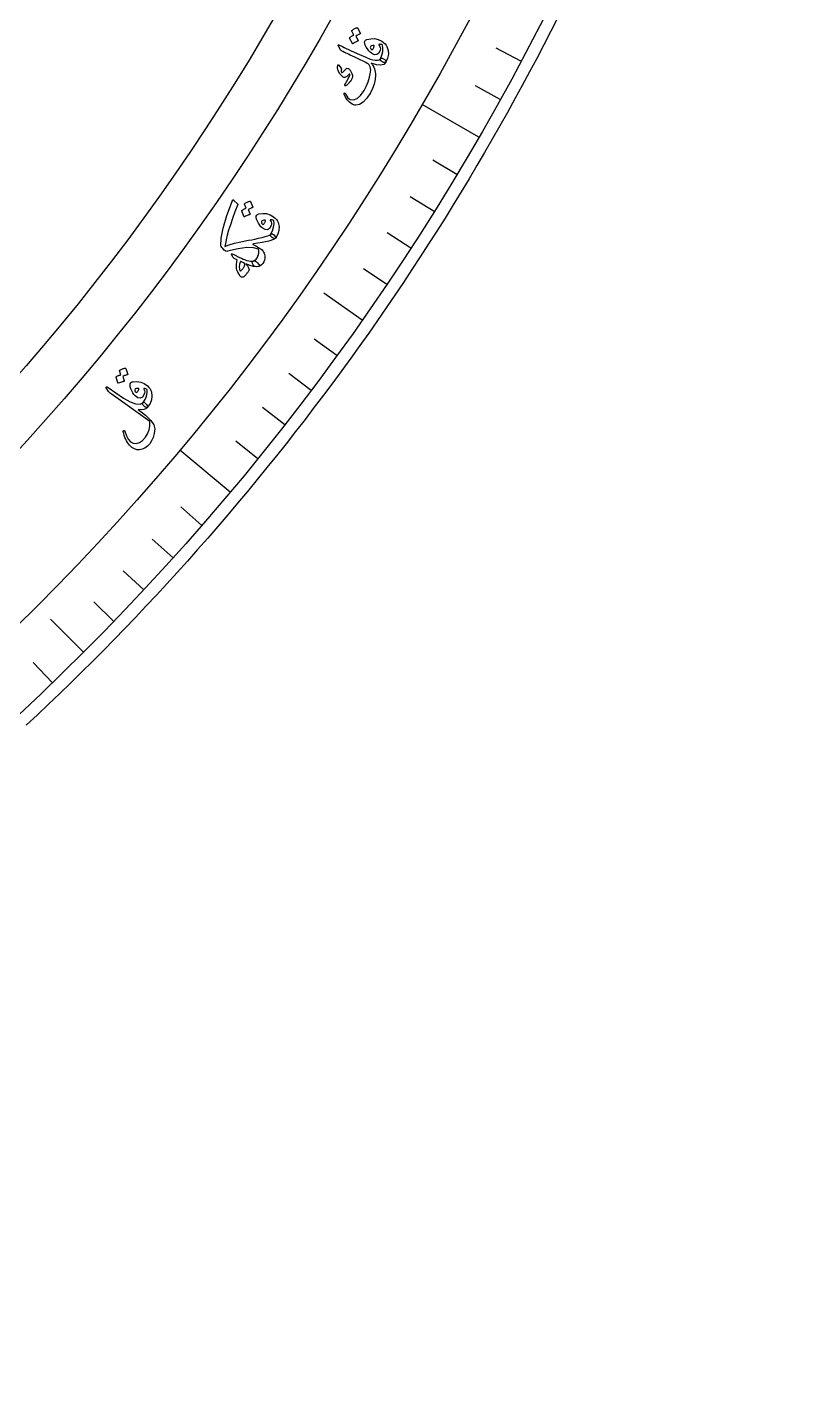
# Model space of a CAD drawing. Header units: millimetres. Extents: x -91 to 91, y -91 to 118.
# Drawn here: x 61.96 to 90.54, y -90.54 to -41.26 of the extents above; entities that cross this region are included whole.
import ezdxf

# ---------------------------------------------------------------- set-up
doc = ezdxf.new("R2010")
doc.units = ezdxf.units.MM
for name, color, linetype in [('CUT_OUTER', 1, 'Continuous'), ('ENGRAVE', 7, 'Continuous'), ('ENGRAVE_FINE', 8, 'Continuous'), ('TEXT', 5, 'Continuous')]:
    doc.layers.add(name, color=color, linetype=linetype)

msp = doc.modelspace()

# ---------------------------------------------------------------- linework, layer by layer
at = {"layer": 'CUT_OUTER'}
msp.add_lwpolyline([(81.2834, -40.9146), (81.0308, -41.4126), (80.7752, -41.909), (80.5165, -42.4039), (80.2548, -42.8971), (79.9901, -43.3887), (79.7224, -43.8787), (79.4516, -44.3671), (79.1779, -44.8537), (78.9012, -45.3387), (78.6215, -45.822), (78.3389, -46.3035), (78.0533, -46.7833), (77.7648, -47.2614), (77.4733, -47.7377), (77.179, -48.2121), (76.8817, -48.6848), (76.5815, -49.1556), (76.2784, -49.6246), (75.9725, -50.0917), (75.6637, -50.5569), (75.3521, -51.0202), (75.0376, -51.4816), (74.7203, -51.941), (74.4002, -52.3985), (74.0773, -52.8541), (73.7516, -53.3076), (73.4231, -53.7591), (73.0919, -54.2086), (72.7579, -54.6561), (72.4212, -55.1015), (72.0817, -55.5448), (71.7395, -55.9861), (71.3947, -56.4252), (71.0471, -56.8622), (70.6969, -57.2971), (70.344, -57.7298), (69.9884, -58.1603), (69.6302, -58.5887), (69.2694, -59.0148), (68.906, -59.4387), (68.54, -59.8604), (68.1714, -60.2798), (67.8003, -60.697), (67.4266, -61.1119), (67.0503, -61.5244), (66.6715, -61.9347), (66.2903, -62.3426), (65.9065, -62.7482), (65.5202, -63.1514), (65.1315, -63.5522), (64.7403, -63.9507), (64.3467, -64.3467), (63.9507, -64.7403), (63.5522, -65.1315), (63.1514, -65.5202), (62.7482, -65.9065), (62.3426, -66.2903), (61.9347, -66.6715)], dxfattribs=at)
at = {"layer": 'ENGRAVE'}
for points in [[(78.4064, -45.2679), (76.3432, -44.0768)], [(74.1627, -51.9293), (72.7687, -50.9532)], [(69.3545, -58.1954), (67.5295, -56.664)], [(64.0185, -64.0185), (62.8153, -62.8153)]]:
    msp.add_lwpolyline(points, dxfattribs=at)
for radius in [90.5359, 88.1535, 83.7291, 81.9]:
    msp.add_circle((0, 0), radius, dxfattribs=at)
at = {"layer": 'ENGRAVE_FINE'}
for points in [[(79.9385, -42.504), (79.0369, -42.0247)], [(79.1845, -43.8927), (78.2915, -43.3977)], [(77.6044, -46.6294), (76.7292, -46.1036)], [(76.7788, -47.9767), (75.9129, -47.4357)], [(75.9298, -49.3094), (75.0735, -48.7533)], [(75.0577, -50.627), (74.2112, -50.0561)], [(73.2451, -53.2157), (72.4191, -52.6155)], [(72.3052, -54.4859), (71.4898, -53.8714)], [(71.3433, -55.7395), (70.5387, -55.1109)], [(70.3596, -56.9761), (69.5661, -56.3335)], [(68.3283, -59.3969), (67.5577, -58.727)], [(67.2813, -60.5803), (66.5225, -59.8971)], [(66.2138, -61.7453), (65.467, -61.049)], [(65.1261, -62.8915), (64.3916, -62.1823)], [(62.8915, -65.1261), (62.1823, -64.3916)]]:
    msp.add_lwpolyline(points, dxfattribs=at)
at = {"layer": 'TEXT'}
for points in [[(73.7848, -41.4096), (73.7835, -41.4053), (73.784, -41.4006), (73.7862, -41.3953), (73.7902, -41.3896), (73.8104, -41.3727), (73.8312, -41.3568), (73.8523, -41.3422), (73.8739, -41.3286), (73.8962, -41.3162), (73.9194, -41.3047), (73.9434, -41.2943), (73.9683, -41.2849), (73.9748, -41.2841), (73.9805, -41.2853), (73.9854, -41.2886), (73.9895, -41.2939), (74.0994, -41.4938), (74.1, -41.4979), (74.0976, -41.5021), (74.0923, -41.5065), (74.0839, -41.5111), (74.0771, -41.5136), (74.0671, -41.5182), (74.0539, -41.5251), (74.0374, -41.5341), (74.0175, -41.5453), (73.994, -41.5588), (73.9668, -41.5746), (73.9359, -41.5926), (74.0198, -41.7497), (74.0216, -41.7558), (74.0198, -41.7613), (74.0143, -41.7662), (74.0052, -41.7704), (73.9973, -41.7741), (73.9851, -41.7801), (73.9687, -41.7884), (73.9481, -41.799), (73.9231, -41.8122), (73.8936, -41.8282), (73.8595, -41.8471), (73.8209, -41.8688), (73.8156, -41.8704), (73.8114, -41.87), (73.8083, -41.8677), (73.8063, -41.8635), (73.7054, -41.6647), (73.7042, -41.6604), (73.7047, -41.6556), (73.7069, -41.6504), (73.7108, -41.6447), (73.7272, -41.6298), (73.7442, -41.6159), (73.7619, -41.6032), (73.7803, -41.5916), (73.7991, -41.5809), (73.8184, -41.5712), (73.838, -41.5624), (73.8581, -41.5546)], [(74.2623, -41.7704), (74.273, -41.7565), (74.2891, -41.7434), (74.3106, -41.7312), (74.3374, -41.7198), (74.4782, -41.6853), (74.6159, -41.6834), (74.7507, -41.7142), (74.8825, -41.7777), (74.9451, -41.8215), (74.9966, -41.8683), (75.0369, -41.9181), (75.0662, -41.9708), (75.1082, -42.1122), (75.1153, -42.2539), (75.0875, -42.3955), (75.0248, -42.537), (75.014, -42.5487), (74.9979, -42.5548), (74.9765, -42.5554), (74.9499, -42.5504), (74.936, -42.5462), (74.9223, -42.5409), (74.909, -42.5345), (74.8959, -42.527), (74.8833, -42.5189), (74.8715, -42.5106), (74.8605, -42.5023), (74.8503, -42.4938), (74.8341, -42.4767), (74.8245, -42.4594), (74.8217, -42.4418), (74.8256, -42.424), (74.8818, -42.2839), (74.9131, -42.1526), (74.9195, -42.0301), (74.9012, -41.9164), (74.8678, -41.9027), (74.8404, -41.8934), (74.8189, -41.8885), (74.8034, -41.8879), (74.7887, -41.8896), (74.7781, -41.8927), (74.7713, -41.8973), (74.7685, -41.9034), (74.7676, -41.9082), (74.7677, -41.9125), (74.7689, -41.9162), (74.7711, -41.9194), (74.803, -41.9654), (74.822, -42.0107), (74.8283, -42.0555), (74.8217, -42.0997), (74.7704, -42.2098), (74.7007, -42.2661), (74.6129, -42.2685), (74.507, -42.2171), (74.4533, -42.175), (74.4024, -42.1228), (74.3543, -42.0606), (74.3088, -41.9884), (74.2736, -41.9194), (74.2541, -41.8601), (74.2503, -41.8105), (74.2623, -41.7704)], [(73.2914, -41.9344), (73.2831, -41.9153), (73.2841, -41.9049), (73.2945, -41.9031), (73.3142, -41.9099), (73.3314, -41.9178), (73.3596, -41.9311), (73.3988, -41.9499), (73.4491, -41.974), (73.5104, -42.0033), (73.583, -42.0378), (73.6667, -42.0774), (73.7616, -42.1221), (74.0596, -42.26), (74.2906, -42.3621), (74.4545, -42.4283), (74.5512, -42.4587), (74.6421, -42.4697), (74.7183, -42.4673), (74.7799, -42.4513), (74.8268, -42.4218), (74.847, -42.4068), (74.8691, -42.3988), (74.8931, -42.3977), (74.919, -42.4036), (74.9446, -42.4146), (74.9676, -42.4289), (74.988, -42.4465), (75.0058, -42.4674), (75.0194, -42.4885), (75.0273, -42.5068), (75.0295, -42.5222), (75.0261, -42.5347), (74.9463, -42.6189), (74.8307, -42.6531), (74.6794, -42.6374), (74.4925, -42.5717), (74.5245, -42.6168), (74.5544, -42.6673), (74.5823, -42.7233), (74.6081, -42.7848), (74.6278, -42.8439), (74.6412, -42.9009), (74.6485, -42.9559), (74.6496, -43.0089), (74.632, -43.1743), (74.5949, -43.3371), (74.5384, -43.4974), (74.4625, -43.6549), (74.3353, -43.8562), (74.204, -43.9981), (74.0691, -44.0807), (73.9307, -44.1041), (73.8924, -44.0994), (73.8569, -44.0913), (73.8242, -44.0796), (73.7944, -44.0644), (73.6975, -43.9915), (73.6169, -43.9073), (73.5527, -43.8119), (73.5048, -43.7052), (73.5024, -43.6961), (73.502, -43.6874), (73.5036, -43.6791), (73.5072, -43.6712), (73.5117, -43.6658), (73.5175, -43.6626), (73.5245, -43.6616), (73.5329, -43.6629), (73.5399, -43.6669), (73.5467, -43.6733), (73.5531, -43.6821), (73.5592, -43.6933), (73.6037, -43.7742), (73.6462, -43.8359), (73.6868, -43.8784), (73.7255, -43.9016), (73.8522, -43.914), (73.9795, -43.8628), (74.1074, -43.7479), (74.2354, -43.5691), (74.3143, -43.4196), (74.3794, -43.2584), (74.4306, -43.0856), (74.4678, -42.9012), (74.4725, -42.8359), (74.4685, -42.7737), (74.4557, -42.7146), (74.4341, -42.6585), (74.4235, -42.642), (74.4061, -42.6242), (74.3817, -42.6049), (74.3505, -42.5843), (74.2958, -42.553), (74.2022, -42.5052), (74.0696, -42.4409), (73.8981, -42.3601), (73.8083, -42.3182), (73.7306, -42.2819), (73.6653, -42.2515), (73.6123, -42.2268), (73.5713, -42.2077), (73.542, -42.194), (73.5244, -42.1858), (73.5185, -42.1831), (73.4586, -42.154), (73.4121, -42.1257), (73.3791, -42.0982), (73.3595, -42.0716)], [(74.4608, -41.9781), (74.4546, -42.0036), (74.4614, -42.0301), (74.481, -42.0578), (74.5135, -42.0865), (74.5194, -42.0897), (74.5238, -42.0916), (74.5267, -42.0923), (74.5281, -42.0918), (74.5461, -42.0726), (74.5617, -42.0517), (74.575, -42.0292), (74.5859, -42.0049), (74.593, -41.9821), (74.5962, -41.9619), (74.5954, -41.9441), (74.5907, -41.9289), (74.5411, -41.9338), (74.5029, -41.9436), (74.4761, -41.9583), (74.4608, -41.9781)], [(73.2712, -42.6416), (73.2741, -42.6378), (73.2778, -42.6352), (73.2823, -42.6338), (73.2876, -42.6336), (73.2915, -42.6348), (73.2954, -42.6367), (73.2992, -42.6393), (73.303, -42.6426), (73.393, -42.7562), (73.4015, -42.7686), (73.4072, -42.7798), (73.41, -42.7896), (73.4098, -42.7981), (73.4017, -42.83), (73.3984, -42.8593), (73.3999, -42.8859), (73.4064, -42.9099), (73.4126, -42.9176), (73.4235, -42.9185), (73.4391, -42.9126), (73.4593, -42.9), (73.4707, -42.8903), (73.4821, -42.88), (73.4934, -42.8691), (73.5046, -42.8577), (73.5159, -42.8456), (73.5274, -42.8326), (73.5389, -42.8188), (73.5506, -42.8041), (73.606, -42.7622), (73.6641, -42.7722), (73.7247, -42.8341), (73.7878, -42.948), (73.8027, -42.9886), (73.8115, -43.0249), (73.8143, -43.057), (73.8111, -43.0849), (73.802, -43.1122), (73.7844, -43.1471), (73.7583, -43.1895), (73.7237, -43.2394), (73.7054, -43.2645), (73.6872, -43.2878), (73.6689, -43.3092), (73.6505, -43.3288), (73.6326, -43.3467), (73.6154, -43.3633), (73.5991, -43.3785), (73.5836, -43.3923), (73.5715, -43.3993), (73.5603, -43.4029), (73.5501, -43.4029), (73.5409, -43.3995), (73.5331, -43.393), (73.5293, -43.3853), (73.5297, -43.3763), (73.5341, -43.366), (73.5499, -43.3344), (73.5685, -43.2988), (73.5897, -43.2593), (73.6135, -43.2159), (73.658, -43.1348), (73.6896, -43.0697), (73.7085, -43.0206), (73.7147, -42.9875), (73.7142, -42.9825), (73.7119, -42.9785), (73.7078, -42.9758), (73.7019, -42.9742), (73.6976, -42.9743), (73.6926, -42.9761), (73.687, -42.9798), (73.6807, -42.9853), (73.6283, -43.0397), (73.6051, -43.0617), (73.582, -43.0785), (73.5589, -43.0903), (73.5358, -43.0969), (73.5116, -43.0998), (73.4899, -43.0972), (73.4707, -43.089), (73.454, -43.0754), (73.3533, -42.9629), (73.2892, -42.8531), (73.2619, -42.746), (73.2712, -42.6416)], [(69.4403, -47.5677), (69.4446, -47.5622), (69.4493, -47.558), (69.4541, -47.555), (69.4593, -47.5535), (69.4673, -47.5527), (69.4759, -47.555), (69.4852, -47.5604), (69.495, -47.5688), (69.6244, -47.6908), (69.6297, -47.6973), (69.6326, -47.7047), (69.6328, -47.713), (69.6305, -47.7223), (69.5295, -47.989), (69.4405, -48.2342), (69.3635, -48.4579), (69.299, -48.6601), (69.247, -48.8409), (69.2079, -49.0001), (69.1819, -49.1378), (69.169, -49.2539), (69.3228, -49.1893), (69.517, -49.1296), (69.7514, -49.0745), (70.0263, -49.0237), (70.1406, -49.0026), (70.2606, -48.9783), (70.3862, -48.9507), (70.5174, -48.9198), (70.6372, -48.8885), (70.7285, -48.8598), (70.7911, -48.8337), (70.8252, -48.8103), (70.8618, -48.7875), (70.9026, -48.7923), (70.9474, -48.8247), (70.9964, -48.8848), (71.0079, -48.9035), (71.0146, -48.919), (71.0166, -48.9313), (71.0138, -48.9403), (70.9322, -48.9987), (70.7699, -49.0538), (70.5272, -49.1048), (70.2041, -49.1513), (70.1905, -49.1578), (70.1836, -49.164), (70.1835, -49.17), (70.1902, -49.1756), (70.2976, -49.2303), (70.3879, -49.2815), (70.4612, -49.3293), (70.5175, -49.3738), (70.5476, -49.4114), (70.572, -49.4501), (70.5905, -49.4899), (70.6033, -49.5307), (70.6158, -49.6046), (70.6162, -49.6751), (70.6045, -49.7422), (70.5807, -49.806), (70.5441, -49.8706), (70.5015, -49.9203), (70.453, -49.9553), (70.3985, -49.9753), (70.3268, -49.9854), (70.2684, -49.9794), (70.2234, -49.9574), (70.1917, -49.9194), (70.1678, -49.8656), (70.1618, -49.823), (70.1737, -49.7914), (70.2034, -49.771), (70.2541, -49.7448), (70.2984, -49.7084), (70.3361, -49.6619), (70.3672, -49.6054), (70.3892, -49.5433), (70.3992, -49.4803), (70.3974, -49.4165), (70.3838, -49.3517), (70.2079, -49.2964), (69.9625, -49.2905), (69.6478, -49.3333), (69.2637, -49.4236), (69.2312, -49.4278), (69.1998, -49.4222), (69.1695, -49.4069), (69.1402, -49.3819), (69.0871, -49.327), (69.0486, -49.2825), (69.0245, -49.2483), (69.0149, -49.2245), (69.0257, -48.9488), (69.1009, -48.5823), (69.239, -48.1247), (69.4382, -47.5753), (69.4387, -47.5743), (69.4391, -47.5733), (69.4393, -47.5724), (69.4392, -47.5715), (69.4392, -47.5706), (69.4393, -47.5697), (69.4397, -47.5687), (69.4403, -47.5677)], [(69.8786, -47.7067), (69.8778, -47.7023), (69.8787, -47.6976), (69.8813, -47.6926), (69.8858, -47.6872), (69.9074, -47.6721), (69.9295, -47.6581), (69.9518, -47.6454), (69.9745, -47.6338), (69.9978, -47.6233), (70.0219, -47.614), (70.0467, -47.6057), (70.0724, -47.5985), (70.0789, -47.5982), (70.0845, -47.5999), (70.0891, -47.6036), (70.0927, -47.6093), (70.1847, -47.818), (70.185, -47.8222), (70.1822, -47.8262), (70.1765, -47.8301), (70.1677, -47.8339), (70.1608, -47.8358), (70.1504, -47.8396), (70.1366, -47.8452), (70.1194, -47.8528), (70.0986, -47.8622), (70.074, -47.8736), (70.0455, -47.8869), (70.0132, -47.9022), (70.083, -48.066), (70.0843, -48.0723), (70.082, -48.0776), (70.0761, -48.082), (70.0666, -48.0854), (70.0584, -48.0883), (70.0458, -48.0933), (70.0287, -48.1001), (70.0073, -48.1089), (69.9812, -48.1198), (69.9504, -48.1332), (69.9148, -48.149), (69.8744, -48.1673), (69.869, -48.1683), (69.8649, -48.1676), (69.862, -48.165), (69.8604, -48.1607), (69.7772, -47.9538), (69.7764, -47.9494), (69.7773, -47.9447), (69.78, -47.9397), (69.7844, -47.9344), (69.802, -47.9209), (69.8202, -47.9086), (69.8389, -47.8975), (69.8582, -47.8875), (69.878, -47.8786), (69.898, -47.8706), (69.9183, -47.8635), (69.939, -47.8575)], [(70.3227, -48.1078), (70.3347, -48.0949), (70.3518, -48.0833), (70.3743, -48.073), (70.402, -48.064), (70.5452, -48.042), (70.6826, -48.0521), (70.8142, -48.0946), (70.9399, -48.1694), (70.9984, -48.2185), (71.0456, -48.2696), (71.0815, -48.3227), (71.106, -48.3778), (71.1355, -48.5224), (71.1302, -48.6641), (71.0901, -48.8027), (71.0153, -48.9382), (71.0035, -48.9489), (70.9869, -48.9536), (70.9656, -48.9523), (70.9395, -48.945), (70.926, -48.9396), (70.9129, -48.9332), (70.9001, -48.9256), (70.8877, -48.917), (70.8759, -48.9078), (70.8649, -48.8985), (70.8547, -48.8892), (70.8452, -48.8799), (70.8305, -48.8615), (70.8226, -48.8433), (70.8213, -48.8256), (70.8267, -48.8082), (70.895, -48.6736), (70.9376, -48.5455), (70.9548, -48.424), (70.9464, -48.3092), (70.9144, -48.2926), (70.8879, -48.2809), (70.8669, -48.2741), (70.8515, -48.2723), (70.8368, -48.2726), (70.8259, -48.2748), (70.8187, -48.2788), (70.8153, -48.2846), (70.8141, -48.2893), (70.8138, -48.2936), (70.8147, -48.2974), (70.8166, -48.3008), (70.8443, -48.3494), (70.8593, -48.3962), (70.8616, -48.4414), (70.8512, -48.4848), (70.7904, -48.59), (70.7161, -48.64), (70.6285, -48.6347), (70.5274, -48.5742), (70.4776, -48.5276), (70.4315, -48.4712), (70.389, -48.405), (70.3501, -48.329), (70.321, -48.2573), (70.3068, -48.1965), (70.3073, -48.1467), (70.3227, -48.1078)], [(70.5023, -48.3321), (70.494, -48.3569), (70.4984, -48.384), (70.5155, -48.4132), (70.5454, -48.4447), (70.551, -48.4484), (70.5552, -48.4507), (70.558, -48.4517), (70.5594, -48.4513), (70.579, -48.4337), (70.5964, -48.4143), (70.6116, -48.393), (70.6246, -48.3697), (70.6337, -48.3477), (70.6387, -48.3278), (70.6394, -48.3101), (70.636, -48.2945), (70.5862, -48.295), (70.5473, -48.3014), (70.5193, -48.3138), (70.5023, -48.3321)], [(70.2069, -49.7704), (70.2408, -49.7664), (70.2765, -49.7767), (70.3143, -49.8013), (70.354, -49.8402), (70.3935, -49.8909), (70.4143, -49.93), (70.4165, -49.9575), (70.4, -49.9733), (70.314, -49.9897), (70.2072, -49.9799), (70.0796, -49.9437), (69.9314, -49.8813), (69.9903, -49.9575), (70.0281, -50.0216), (70.045, -50.0735), (70.0409, -50.1132), (70.0328, -50.1303), (70.0231, -50.148), (70.0117, -50.1663), (69.9987, -50.1852), (69.9845, -50.2047), (69.9694, -50.225), (69.9533, -50.246), (69.9363, -50.2678), (69.9042, -50.3045), (69.8768, -50.332), (69.854, -50.3502), (69.836, -50.3592), (69.799, -50.3629), (69.7679, -50.359), (69.7427, -50.3474), (69.7233, -50.3283), (69.6719, -50.2468), (69.6338, -50.1805), (69.6091, -50.1294), (69.5978, -50.0934), (69.5921, -50.0522), (69.5885, -50.0103), (69.5869, -49.9678), (69.5874, -49.9246), (69.5899, -49.8804), (69.5946, -49.8349), (69.6014, -49.7879), (69.6103, -49.7396), (69.5222, -49.6922), (69.504, -49.6823), (69.4892, -49.6717), (69.4776, -49.6603), (69.4692, -49.6481), (69.407, -49.5383), (69.4019, -49.521), (69.4086, -49.513), (69.4271, -49.5142), (69.4574, -49.5245), (69.5456, -49.5692), (69.6269, -49.6096), (69.7012, -49.6457), (69.7686, -49.6777), (69.829, -49.7051), (69.8826, -49.7277), (69.9293, -49.7453), (69.9691, -49.758), (70.0386, -49.7742), (70.1014, -49.7816), (70.1575, -49.7804), (70.2069, -49.7704)], [(69.7322, -49.7923), (69.702, -49.8975), (69.689, -49.9905), (69.6932, -50.0713), (69.7148, -50.1399), (69.7364, -50.1317), (69.759, -50.1176), (69.7828, -50.0976), (69.8077, -50.0717), (69.8203, -50.0556), (69.8324, -50.0388), (69.8439, -50.0215), (69.8549, -50.0036), (69.865, -49.9849), (69.8741, -49.9653), (69.8821, -49.9446), (69.889, -49.923), (69.8902, -49.8934), (69.875, -49.8661), (69.8432, -49.841), (69.7949, -49.8183), (69.7714, -49.8097), (69.7531, -49.8025), (69.74, -49.7967), (69.7322, -49.7923)], [(65.3314, -53.7658), (65.3309, -53.7614), (65.3322, -53.7568), (65.3353, -53.752), (65.3402, -53.7471), (65.3631, -53.734), (65.3863, -53.7221), (65.4097, -53.7113), (65.4334, -53.7018), (65.4575, -53.6935), (65.4823, -53.6863), (65.5078, -53.6803), (65.534, -53.6754), (65.5405, -53.6757), (65.5459, -53.6779), (65.5502, -53.682), (65.5533, -53.688), (65.6262, -53.9041), (65.6261, -53.9083), (65.623, -53.912), (65.6169, -53.9154), (65.6079, -53.9184), (65.6008, -53.9197), (65.5901, -53.9225), (65.5759, -53.9269), (65.5581, -53.9329), (65.5366, -53.9404), (65.511, -53.9496), (65.4814, -53.9603), (65.4479, -53.9726), (65.5027, -54.142), (65.5035, -54.1484), (65.5007, -54.1535), (65.4945, -54.1573), (65.4847, -54.1598), (65.4763, -54.1621), (65.4633, -54.1658), (65.4457, -54.1711), (65.4235, -54.1779), (65.3966, -54.1865), (65.3647, -54.1971), (65.3278, -54.2096), (65.2859, -54.2242), (65.2805, -54.2248), (65.2764, -54.2237), (65.2738, -54.2209), (65.2726, -54.2164), (65.2082, -54.0029), (65.2078, -53.9985), (65.2091, -53.9939), (65.2122, -53.9891), (65.2171, -53.9842), (65.2359, -53.9724), (65.2551, -53.9618), (65.2747, -53.9524), (65.2949, -53.9441), (65.3153, -53.937), (65.336, -53.9308), (65.3569, -53.9256), (65.3779, -53.9214)], [(65.7378, -54.2051), (65.7508, -54.1933), (65.769, -54.1833), (65.7923, -54.175), (65.8207, -54.1685), (65.9653, -54.1594), (66.1012, -54.1818), (66.2285, -54.2358), (66.347, -54.3216), (66.4009, -54.3758), (66.4433, -54.4309), (66.4743, -54.487), (66.4938, -54.544), (66.5102, -54.6907), (66.4922, -54.8314), (66.4399, -54.9659), (66.3533, -55.0941), (66.3406, -55.1037), (66.3236, -55.1069), (66.3025, -55.1037), (66.2772, -55.0941), (66.2642, -55.0875), (66.2517, -55.0799), (66.2397, -55.0713), (66.2281, -55.0616), (66.2172, -55.0513), (66.207, -55.0411), (66.1977, -55.031), (66.1891, -55.0208), (66.1762, -55.0011), (66.1698, -54.9824), (66.1701, -54.9646), (66.1771, -54.9478), (66.2571, -54.8198), (66.3111, -54.696), (66.339, -54.5765), (66.3409, -54.4615), (66.3105, -54.4421), (66.2852, -54.4281), (66.2649, -54.4194), (66.2497, -54.4162), (66.235, -54.4152), (66.2239, -54.4164), (66.2165, -54.4198), (66.2126, -54.4252), (66.2109, -54.4298), (66.2103, -54.434), (66.2108, -54.4379), (66.2124, -54.4415), (66.2357, -54.4924), (66.2464, -54.5404), (66.2447, -54.5855), (66.2304, -54.6278), (66.1605, -54.7272), (66.082, -54.7704), (65.9952, -54.7572), (65.8999, -54.6879), (65.8545, -54.637), (65.8136, -54.5767), (65.7772, -54.507), (65.7452, -54.4279), (65.7227, -54.3538), (65.7139, -54.292), (65.719, -54.2424), (65.7378, -54.2051)], [(65.4741, -54.7657), (65.7129, -54.9065), (65.9163, -54.9787), (66.084, -54.9821), (66.2159, -54.9169), (66.2312, -54.9184), (66.2526, -54.9325), (66.2801, -54.959), (66.3138, -54.9982), (66.3392, -55.0304), (66.3545, -55.0568), (66.3597, -55.0774), (66.3549, -55.0921), (66.2893, -55.1511), (66.2103, -55.1864), (66.1178, -55.1979), (66.012, -55.1857), (66.2794, -55.3915), (66.4683, -55.5763), (66.5783, -55.7403), (66.6094, -55.8835), (66.5876, -56.0515), (66.55, -56.1981), (66.4966, -56.323), (66.4275, -56.4264), (66.3427, -56.5161), (66.2533, -56.5828), (66.1596, -56.6266), (66.0616, -56.6474), (65.9636, -56.6439), (65.87, -56.6147), (65.7807, -56.5598), (65.6959, -56.4794), (65.656, -56.4302), (65.6191, -56.3775), (65.5852, -56.3212), (65.5544, -56.2614), (65.5266, -56.198), (65.502, -56.1309), (65.4806, -56.06), (65.4624, -55.9854), (65.4616, -55.976), (65.4628, -55.9673), (65.4658, -55.9594), (65.4707, -55.9522), (65.4761, -55.9474), (65.4823, -55.9445), (65.4894, -55.9436), (65.4972, -55.9446), (65.505, -55.9481), (65.5115, -55.9543), (65.517, -55.9634), (65.5213, -55.9753), (65.5789, -56.1401), (65.648, -56.2666), (65.7287, -56.3546), (65.8211, -56.4039), (65.9393, -56.4177), (66.0548, -56.3861), (66.1674, -56.3092), (66.277, -56.1868), (66.3534, -56.0611), (66.4047, -55.9253), (66.4309, -55.7795), (66.4319, -55.6238), (65.0272, -54.6054), (64.9938, -54.5809), (64.9667, -54.5587), (64.9459, -54.539), (64.9314, -54.5217), (64.8451, -54.3869), (64.8468, -54.3646), (64.8593, -54.3562), (64.8825, -54.3617), (64.9164, -54.3811)], [(65.8966, -54.4445), (65.886, -54.4685), (65.888, -54.4959), (65.9025, -54.5265), (65.9294, -54.5606), (65.9347, -54.5647), (65.9386, -54.5674), (65.9414, -54.5686), (65.9428, -54.5684), (65.9639, -54.5526), (65.9829, -54.5348), (66, -54.5149), (66.015, -54.493), (66.0261, -54.4718), (66.0328, -54.4525), (66.0351, -54.4349), (66.0331, -54.419), (65.9834, -54.415), (65.9441, -54.418), (65.9152, -54.4278), (65.8966, -54.4445)]]:
    msp.add_lwpolyline(points, close=True, dxfattribs=at)

doc.saveas('drawing.dxf')
